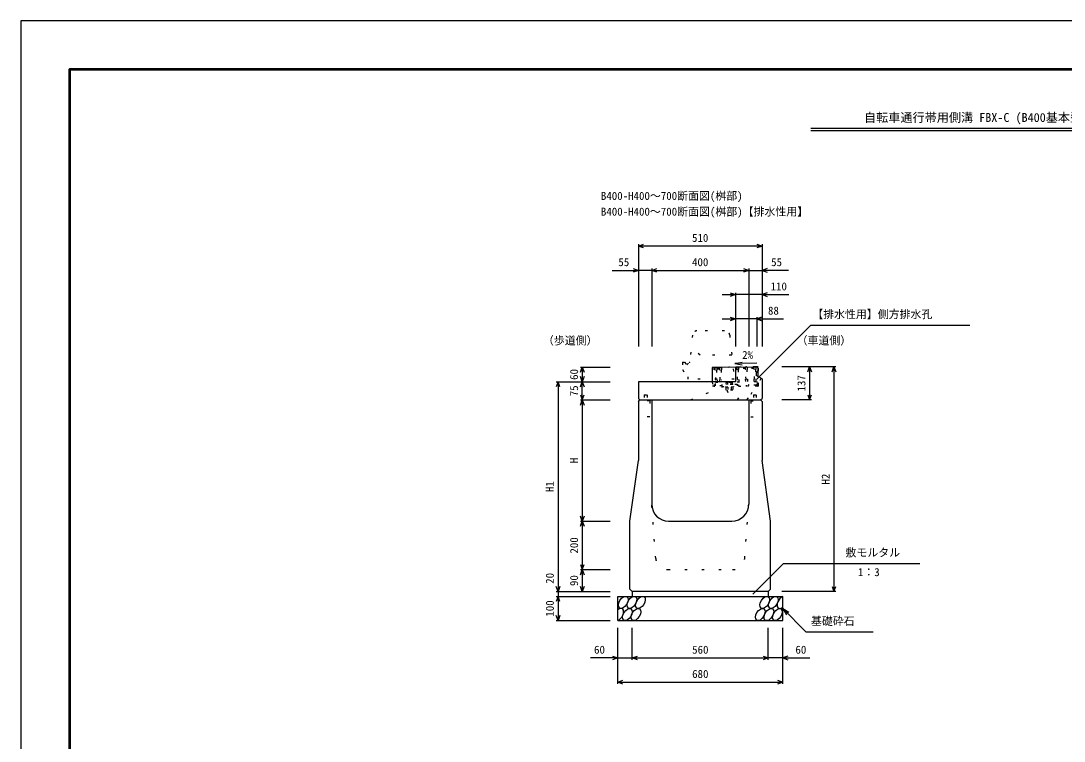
# Model space of a CAD drawing. Units: millimetres, scale not verified. Extents: x -12600 to 12600, y -5940 to 5940.
# Drawn here: x -12600 to -8300, y -2970 to 0 of the extents above; entities that cross this region are included whole.
import ezdxf
from ezdxf.enums import TextEntityAlignment as Align

# ---------------------------------------------------------------- set-up
doc = ezdxf.new("R2010")
doc.units = ezdxf.units.MM
doc.header["$LTSCALE"] = 40
doc.linetypes.add('DOTTED', pattern=[1.75, 0.25, -1.5])
for name, color, linetype, lineweight in [('0-0_DIM', 7, 'Continuous', 25), ('0-1_Defpoints', 5, 'Continuous', 25), ('0-2_HATCH', 6, 'DOTTED', 25), ('0-5_OUTLINE', 3, 'Continuous', 25), ('0-6_OUTLINE2', 4, 'DOTTED', 25), ('0-7_TXT', 7, 'Continuous', 25), ('0-8_WAKU', 3, 'Continuous', 25)]:
    doc.layers.add(name, color=color, linetype=linetype, lineweight=lineweight)
doc.styles.add('ＭＳ ゴシック', font='')
doc.styles.get('ＭＳ ゴシック').set_extended_font_data('MS Gothic')

msp = doc.modelspace()

# ---------------------------------------------------------------- linework, layer by layer
at = {"layer": '0-0_DIM'}
for p, q in [((-10055, -921.3), (-10055, -1342.94)), ((-9545, -928.8), (-10055, -928.8)), ((-9545, -921.3), (-9545, -1342.94)), ((-10163.38, -1028.8), (-10055, -1028.8)), ((-10000, -1028.8), (-10055, -1028.8)), ((-10000, -1021.3), (-10000, -1342.94)), ((-10000, -1028.8), (-9600, -1028.8)), ((-9600, -1021.3), (-9600, -1342.94)), ((-9600, -1028.8), (-9545, -1028.8)), ((-9436.62, -1028.8), (-9545, -1028.8)), ((-9710, -1128.8), (-9655, -1128.8)), ((-9655, -1121.3), (-9655, -1342.94)), ((-9545, -1128.8), (-9655, -1128.8)), ((-9545, -1128.8), (-9435, -1128.8)), ((-9710, -1228.8), (-9655, -1228.8)), ((-9567, -1228.8), (-9655, -1228.8)), ((-9567, -1221.3), (-9567, -1342.94)), ((-9567, -1228.8), (-9457, -1228.8)), ((-9566.54, -1477.09), (-9344.4, -1254.95)), ((-9344.4, -1254.95), (-8688.5, -1254.95)), ((-10293.5, -1427.94), (-10171, -1427.94)), ((-10286, -1427.94), (-10286, -1487.94)), ((-9241.5, -1425.94), (-9464, -1425.94)), ((-9349, -1425.94), (-9349, -1562.94)), ((-9249, -1425.94), (-9249, -2352.94)), ((-10393.5, -1487.94), (-10171, -1487.94)), ((-10386, -1487.94), (-10386, -2352.94)), ((-10286, -1562.94), (-10286, -1487.94)), ((-10293.5, -1562.94), (-10171, -1562.94)), ((-10286, -1562.94), (-10286, -2062.94)), ((-9341.5, -1562.94), (-9464, -1562.94)), ((-10293.5, -2062.94), (-10171, -2062.94)), ((-10286, -2062.94), (-10286, -2262.94)), ((-10293.5, -2262.94), (-10171, -2262.94)), ((-10286, -2262.94), (-10286, -2352.94)), ((-9582.89, -2363.75), (-9456.66, -2237.52)), ((-9456.66, -2237.52), (-8895.19, -2237.52)), ((-10393.5, -2352.94), (-10171, -2352.94)), ((-10386, -2352.94), (-10386, -2372.94)), ((-9241.5, -2352.94), (-9464, -2352.94)), ((-10393.5, -2372.94), (-10171, -2372.94)), ((-10386, -2372.94), (-10386, -2472.94)), ((-9460, -2422.94), (-9364.24, -2518.7)), ((-9460, -2422.94), (-9434.02, -2437.94)), ((-9460, -2422.94), (-9445, -2448.92)), ((-10393.5, -2472.94), (-10171, -2472.94)), ((-10140, -2734.31), (-10140, -2502.94)), ((-10080, -2634.31), (-10080, -2502.94)), ((-9520, -2634.31), (-9520, -2502.94)), ((-9460, -2734.31), (-9460, -2502.94)), ((-9364.24, -2518.7), (-9086.69, -2518.7)), ((-10140, -2626.81), (-10251.79, -2626.81)), ((-10140, -2626.81), (-10080, -2626.81)), ((-10080, -2626.81), (-9520, -2626.81)), ((-9460, -2626.81), (-9520, -2626.81)), ((-9460, -2626.81), (-9348.21, -2626.81)), ((-10140, -2726.81), (-9460, -2726.81))]:
    msp.add_line(p, q, dxfattribs=at)
for points in [[(-10033.86, -936.5), (-10055, -928.8), (-10033.86, -921.11)], [(-9566.14, -921.11), (-9545, -928.8), (-9566.14, -936.5)], [(-10076.14, -1021.11), (-10055, -1028.8), (-10076.14, -1036.5)], [(-9978.86, -1036.5), (-10000, -1028.8), (-9978.86, -1021.11)], [(-9621.14, -1021.11), (-9600, -1028.8), (-9621.14, -1036.5)], [(-9523.86, -1021.11), (-9545, -1028.8), (-9523.86, -1036.5)], [(-9676.14, -1121.11), (-9655, -1128.8), (-9676.14, -1136.5)], [(-9523.86, -1121.11), (-9545, -1128.8), (-9523.86, -1136.5)], [(-9676.14, -1221.11), (-9655, -1228.8), (-9676.14, -1236.5)], [(-9545.86, -1221.11), (-9567, -1228.8), (-9545.86, -1236.5)], [(-10293.7, -1449.09), (-10286, -1427.94), (-10278.3, -1449.09)], [(-9356.7, -1447.09), (-9349, -1425.94), (-9341.3, -1447.09)], [(-9256.7, -1447.09), (-9249, -1425.94), (-9241.3, -1447.09)], [(-10378.3, -1509.09), (-10386, -1487.94), (-10393.7, -1509.09)], [(-10278.3, -1466.8), (-10286, -1487.94), (-10293.7, -1466.8)], [(-10293.7, -1509.09), (-10286, -1487.94), (-10278.3, -1509.09)], [(-10293.7, -1541.8), (-10286, -1562.94), (-10278.3, -1541.8)], [(-9356.7, -1541.8), (-9349, -1562.94), (-9341.3, -1541.8)], [(-10293.7, -1584.09), (-10286, -1562.94), (-10278.3, -1584.09)], [(-10278.3, -2041.8), (-10286, -2062.94), (-10293.7, -2041.8)], [(-10293.7, -2084.09), (-10286, -2062.94), (-10278.3, -2084.09)], [(-10293.7, -2241.8), (-10286, -2262.94), (-10278.3, -2241.8)], [(-10293.7, -2284.09), (-10286, -2262.94), (-10278.3, -2284.09)], [(-10378.3, -2331.8), (-10386, -2352.94), (-10393.7, -2331.8)], [(-10278.3, -2331.8), (-10286, -2352.94), (-10293.7, -2331.8)], [(-9256.7, -2331.8), (-9249, -2352.94), (-9241.3, -2331.8)], [(-10378.3, -2394.09), (-10386, -2372.94), (-10393.7, -2394.09)], [(-10378.3, -2451.8), (-10386, -2472.94), (-10393.7, -2451.8)], [(-10161.14, -2619.11), (-10140, -2626.81), (-10161.14, -2634.5)], [(-10058.86, -2634.5), (-10080, -2626.81), (-10058.86, -2619.11)], [(-9541.14, -2619.11), (-9520, -2626.81), (-9541.14, -2634.5)], [(-9438.86, -2619.11), (-9460, -2626.81), (-9438.86, -2634.5)], [(-10118.86, -2734.5), (-10140, -2726.81), (-10118.86, -2719.11)], [(-9481.14, -2719.11), (-9460, -2726.81), (-9481.14, -2734.5)]]:
    msp.add_lwpolyline(points, dxfattribs=at)
at = {"layer": '0-1_Defpoints'}
msp.add_lwpolyline([(-12600, -5940), (-4200, -5940), (-4200, 0), (-12600, 0)], close=True, dxfattribs=at)
at = {"layer": '0-2_HATCH'}
for p, q in [((-9740.76, -1509.59), (-9742.28, -1429.6)), ((-9571.31, -1426.85), (-9738.28, -1430.03)), ((-9719.61, -1429.67), (-9731.23, -1432.37)), ((-9719.5, -1435.67), (-9731.16, -1435.89)), ((-9712.61, -1429.54), (-9711.19, -1504.53)), ((-9561.32, -1426.16), (-9655, -1427.94)), ((-9648.96, -1428.33), (-9647.53, -1503.31)), ((-9613.63, -1427.65), (-9641.85, -1434.19)), ((-9613.52, -1433.65), (-9641.85, -1434.19)), ((-9578.31, -1426.98), (-9606.52, -1433.52)), ((-9578.19, -1432.98), (-9606.52, -1433.52)), ((-9564.46, -1497.23), (-9565.82, -1426.24)), ((-9561, -1442.85), (-9561.32, -1426.16)), ((-9568.88, -1501.82), (-9740.85, -1505.09)), ((-9736.85, -1505.01), (-9737.32, -1480.02)), ((-9737.13, -1490.02), (-9711.47, -1489.53)), ((-9647.62, -1498.81), (-9711.27, -1500.03)), ((-9690, -1490.26), (-9692.46, -1492.19)), ((-9692.3, -1499.69), (-9692.46, -1492.19)), ((-9666.06, -1499.15), (-9692.3, -1499.69)), ((-9692.06, -1491.84), (-9690, -1490.26)), ((-9668.75, -1489.82), (-9690, -1490.26)), ((-9686.06, -1499.56), (-9686.21, -1492.06)), ((-9672.31, -1499.27), (-9672.46, -1491.78)), ((-9666.63, -1491.31), (-9668.75, -1489.82)), ((-9666.06, -1499.15), (-9666.21, -1491.65)), ((-9647.82, -1488.32), (-9570.16, -1486.84)), ((-9610.87, -1502.62), (-9610.79, -1507.11)), ((-9570.35, -1476.84), (-9569.88, -1501.83)), ((-9559.85, -1503.14), (-9560.53, -1467.77)), ((-9562.79, -1506.2), (-9740.76, -1509.59)), ((-9695.54, -1508.73), (-9662.54, -1508.1)), ((-9692.63, -1522.68), (-9692.86, -1510.18)), ((-9664.92, -1522.15), (-9692.63, -1522.68)), ((-9685.94, -1510.05), (-9685.7, -1522.54)), ((-9672.08, -1509.78), (-9671.85, -1522.28)), ((-9665.16, -1509.65), (-9664.92, -1522.15)), ((-9662.54, -1508.1), (-9662.51, -1509.6))]:
    msp.add_line(p, q, dxfattribs=at)
at = {"layer": '0-2_HATCH', "linetype": 'Continuous'}
msp.add_line((-9560.53, -1467.77), (-9561, -1442.85), dxfattribs=at)
msp.add_lwpolyline([(-9655, -1427.94), (-9751.28, -1429.78), (-9750.18, -1487.94)], dxfattribs=at)
at = {"layer": '0-2_HATCH'}
for points in [[(-9737.32, -1480.02), (-9735.82, -1479.99), (-9736.59, -1440), (-9738.09, -1440.03), (-9738.28, -1430.03)], [(-9732.78, -1429.92), (-9733.29, -1429.23), (-9736.29, -1429.29), (-9736.78, -1430)], [(-9731.28, -1429.89), (-9731.09, -1439.89), (-9732.59, -1439.92), (-9731.82, -1479.91), (-9730.33, -1479.89), (-9730.13, -1489.88)], [(-9718.47, -1489.66), (-9718.66, -1479.66), (-9717.16, -1479.64), (-9717.92, -1439.64), (-9719.42, -1439.67), (-9719.61, -1429.67)], [(-9714.11, -1429.57), (-9714.63, -1428.88), (-9717.63, -1428.93), (-9718.11, -1429.64)], [(-9712.42, -1439.54), (-9713.92, -1439.57), (-9713.16, -1479.56), (-9711.66, -1479.53)], [(-9678.79, -1428.9), (-9679.3, -1428.2), (-9682.3, -1428.26), (-9682.79, -1428.97)], [(-9648.01, -1478.32), (-9646.51, -1478.29), (-9647.27, -1438.3), (-9648.77, -1438.33)], [(-9643.46, -1428.22), (-9643.97, -1427.53), (-9646.97, -1427.59), (-9647.46, -1428.3)], [(-9641.96, -1428.19), (-9641.77, -1438.19), (-9643.27, -1438.22), (-9642.51, -1478.21), (-9641.01, -1478.18), (-9640.82, -1488.18)], [(-9612.49, -1487.64), (-9612.68, -1477.65), (-9611.18, -1477.62), (-9611.94, -1437.62), (-9613.44, -1437.65), (-9613.63, -1427.65)], [(-9608.13, -1427.55), (-9608.65, -1426.86), (-9611.65, -1426.92), (-9612.13, -1427.63)], [(-9606.63, -1427.52), (-9606.44, -1437.52), (-9607.94, -1437.55), (-9607.18, -1477.54), (-9605.68, -1477.51), (-9605.49, -1487.51)], [(-9577.16, -1486.97), (-9577.35, -1476.97), (-9575.85, -1476.94), (-9576.61, -1436.95), (-9578.11, -1436.98), (-9578.31, -1426.98)], [(-9572.81, -1426.88), (-9573.32, -1426.19), (-9576.32, -1426.24), (-9576.81, -1426.95)], [(-9571.31, -1426.85), (-9571.12, -1436.85), (-9572.62, -1436.87), (-9571.85, -1476.87), (-9570.35, -1476.84)], [(-9750.18, -1487.94), (-9749.86, -1504.76), (-9740.86, -1504.59)], [(-9662.51, -1509.6), (-9695.51, -1510.23), (-9695.54, -1508.73)]]:
    msp.add_lwpolyline(points, dxfattribs=at)
for centre, radius, start, end in [((-9689.27, -1495.4), 4.53, 47.57461, 134.78335), ((-9678.96, -1510.2), 19.53, 70.56972, 111.78823), ((-9669.27, -1494.99), 4.53, 47.57461, 134.78335), ((-9568.96, -1497.32), 4.5, 271.09113, 1.09113), ((-9562.85, -1503.2), 3, 271.09113, 1.09113), ((-9678.77, -1522.41), 11, 181.09113, 1.09113)]:
    msp.add_arc(centre, radius, start, end, dxfattribs=at)
at = {"layer": '0-2_HATCH', "linetype": 'Continuous'}
for centre in [(-10117.11, -2397.94), (-10081.63, -2397.94), (-10046.16, -2397.94), (-9533.95, -2397.94), (-9498.48, -2397.94), (-10100.23, -2447.94), (-10064.75, -2447.94), (-9552.55, -2447.94), (-9517.07, -2447.94), (-9481.59, -2447.94)]:
    msp.add_ellipse(centre, major_axis=(14.54, 23.54), ratio=0.5792, dxfattribs=at)
for centre, start_param, end_param in [((-9463, -2397.94), 0.6666252, 4.1103269), ((-10135.7, -2447.94), 3.7419964, 7.318141)]:
    msp.add_ellipse(centre, major_axis=(14.54, 23.54), ratio=0.5792, start_param=start_param, end_param=end_param, dxfattribs=at)
at = {"layer": '0-5_OUTLINE', "linetype": 'DOTTED'}
for p, q in [((-9699.54, -1277.99), (-9813.34, -1277.99)), ((-9831.81, -1295.99), (-9843, -1407.94)), ((-9678.2, -1295.95), (-9660, -1477.94)), ((-9873, -1407.94), (-9873, -1437.94)), ((-9873, -1407.94), (-9865, -1407.94)), ((-9865, -1407.94), (-9855, -1417.94)), ((-9873, -1437.94), (-9850, -1477.94)), ((-9660, -1477.94), (-9850, -1477.94))]:
    msp.add_line(p, q, dxfattribs=at)
at = {"layer": '0-5_OUTLINE'}
for p, q in [((-9655, -1427.94), (-9567, -1426.27)), ((-9655, -1427.94), (-9655, -1487.94)), ((-9570, -1452.85), (-9561, -1442.85)), ((-9570, -1452.85), (-9570, -1462.85)), ((-9567, -1426.27), (-9561, -1432.15)), ((-9561, -1432.15), (-9561, -1442.85)), ((-9655, -1487.94), (-10055, -1487.94)), ((-10055, -1487.94), (-10055, -1556.94)), ((-9545, -1475.85), (-9570, -1462.85)), ((-9545, -1475.85), (-9545, -1556.94)), ((-10055, -1556.94), (-10049, -1562.94)), ((-10055, -1568.94), (-10055, -1812.94)), ((-10000, -1562.94), (-10000, -1992.94)), ((-9600, -1562.94), (-9600, -1992.94)), ((-9551, -1562.94), (-9545, -1556.94)), ((-9551, -1562.94), (-9545, -1568.94)), ((-9545, -1568.94), (-9545, -1812.94)), ((-10090, -2062.94), (-10055, -1812.94)), ((-9510, -2062.94), (-9545, -1812.94)), ((-10090, -2342.94), (-10090, -2062.94)), ((-9930, -2062.94), (-9670, -2062.94)), ((-9510, -2342.94), (-9510, -2062.94)), ((-10090, -2342.94), (-10080, -2352.94)), ((-9520, -2352.94), (-10080, -2352.94)), ((-10080, -2352.94), (-10080, -2372.94)), ((-9520, -2352.94), (-9510, -2342.94)), ((-9520, -2352.94), (-9520, -2372.94)), ((-10140, -2372.94), (-9460, -2372.94)), ((-10140, -2472.94), (-10140, -2372.94)), ((-9460, -2472.94), (-9460, -2372.94)), ((-10140, -2472.94), (-9460, -2472.94))]:
    msp.add_line(p, q, dxfattribs=at)
at = {"layer": '0-5_OUTLINE', "linetype": 'DOTTED'}
msp.add_lwpolyline([(-9855, -1417.94), (-9845, -1407.94), (-9843, -1407.94)], dxfattribs=at)
at = {"layer": '0-5_OUTLINE'}
msp.add_lwpolyline([(-10055, -1568.94), (-10049, -1562.94), (-9551, -1562.94)], dxfattribs=at)
at = {"layer": '0-5_OUTLINE', "linetype": 'DOTTED'}
for centre, start, end in [((-9811.9, -1297.94), 94.13229, 174.40835), ((-9698.1, -1297.94), 4.08463, 93.6009)]:
    msp.add_arc(centre, 20, start, end, dxfattribs=at)
at = {"layer": '0-5_OUTLINE'}
for centre, start, end in [((-9930, -1992.94), 180, 270), ((-9670, -1992.94), 270, 0)]:
    msp.add_arc(centre, 70, start, end, dxfattribs=at)
at = {"layer": '0-6_OUTLINE2'}
for p, q in [((-9850, -1477.94), (-9843, -1407.94)), ((-9646.21, -1562.78), (-9570, -1462.85)), ((-9607.2, -1562.94), (-9559.88, -1501.64)), ((-9548.67, -1473.94), (-9605.81, -1562.78)), ((-10031, -1542.44), (-10019, -1542.44)), ((-10031, -1542.44), (-10031, -1567.44)), ((-10019, -1542.44), (-10019, -1567.44)), ((-9840.12, -1562.94), (-9708.77, -1508.98)), ((-9581, -1542.44), (-9569, -1542.44)), ((-9581, -1542.44), (-9581, -1567.44)), ((-9569, -1542.44), (-9569, -1567.44)), ((-10008, -1567.44), (-10053.5, -1567.44)), ((-10008, -1567.44), (-10008, -1632.94)), ((-9592, -1567.44), (-9592, -1632.94)), ((-9592, -1567.44), (-9546.5, -1567.44)), ((-10008, -1632.94), (-10055, -1632.94)), ((-9592, -1632.94), (-9545, -1632.94)), ((-9983.43, -2216.64), (-10000, -1992.94)), ((-9616.57, -2216.64), (-9600, -1992.94)), ((-9933.57, -2262.94), (-9666.43, -2262.94))]:
    msp.add_line(p, q, dxfattribs=at)
msp.add_lwpolyline([(-9670, -1377.94), (-9800, -1377.94), (-9837, -1347.94)], dxfattribs=at)
for centre, start, end in [((-9933.57, -2212.94), 184.23639, 270), ((-9666.43, -2212.94), 270, 355.76361)]:
    msp.add_arc(centre, 50, start, end, dxfattribs=at)
at = {"layer": '0-7_TXT'}
for p, q in [((-9344.18, -442.8), (-7455.82, -442.8)), ((-9344.18, -452.4), (-7455.82, -452.4)), ((-9656.83, -1413.34), (-9627.19, -1417.99))]:
    msp.add_line(p, q, dxfattribs=at)
msp.add_lwpolyline([(-9566.41, -1411.62), (-9656.83, -1413.34), (-9627.39, -1407.57)], dxfattribs=at)
at = {"layer": '0-8_WAKU', "lineweight": 50}
msp.add_lwpolyline([(-12400, -5740), (-4400, -5740), (-4400, -200), (-12400, -200)], close=True, dxfattribs=at)

# ---------------------------------------------------------------- texts
at = {"layer": '0-0_DIM', "style": 'ＭＳ ゴシック'}
for s, p in [('510', (-9833.75, -921.3)), ('55', (-10137.34, -1021.3)), ('400', (-9833.75, -1021.3)), ('55', (-9507.66, -1021.3)), ('110', (-9509.93, -1121.3)), ('88', (-9520.68, -1221.3)), ('【排水性用】側方排水孔', (-9338.21, -1236.21)), ('（歩道側）', (-10448.39, -1344.65)), ('（車道側）', (-9402.57, -1344.65)), ('敷モルタル', (-9201.06, -2218.78)), ('1：3', (-9150.06, -2299.47)), ('基礎砕石', (-9343.68, -2501.53)), ('60', (-10237.5, -2619.31)), ('560', (-9833.22, -2619.31)), ('60', (-9407.5, -2619.31)), ('680', (-9833.22, -2719.31))]:
    msp.add_text(s, height=32.99, dxfattribs=at).set_placement(p, align=Align.BOTTOM_LEFT)
for s, p in [('60', (-10293.5, -1480.44)), ('137', (-9356.5, -1528.19)), ('75', (-10293.5, -1547.94)), ('H', (-10293.5, -1824.19)), ('H2', (-9256.5, -1911.94)), ('H1', (-10393.5, -1942.94)), ('200', (-10293.5, -2196.69)), ('20', (-10393.5, -2321.13)), ('90', (-10293.5, -2330.44)), ('100', (-10393.5, -2456.69))]:
    msp.add_text(s, height=32.99, rotation=90, dxfattribs=at).set_placement(p, align=Align.BOTTOM_LEFT)
at = {"layer": '0-7_TXT', "style": 'ＭＳ ゴシック'}
for s, height, p in [('自転車通行帯用側溝 FBX-C (B400基本型/自由勾配型兼用・桝部)', 36.66, (-9125, -427.8)), ('B400-H400～700断面図(桝部)', 32.99, (-10209.34, -748.2)), ('B400-H400～700断面図(桝部)【排水性用】', 32.99, (-10209.34, -813.07)), ('2%', 32.99, (-9627.26, -1404.01))]:
    msp.add_text(s, height=height, dxfattribs=at).set_placement(p, align=Align.BOTTOM_LEFT)

doc.saveas('drawing.dxf')
